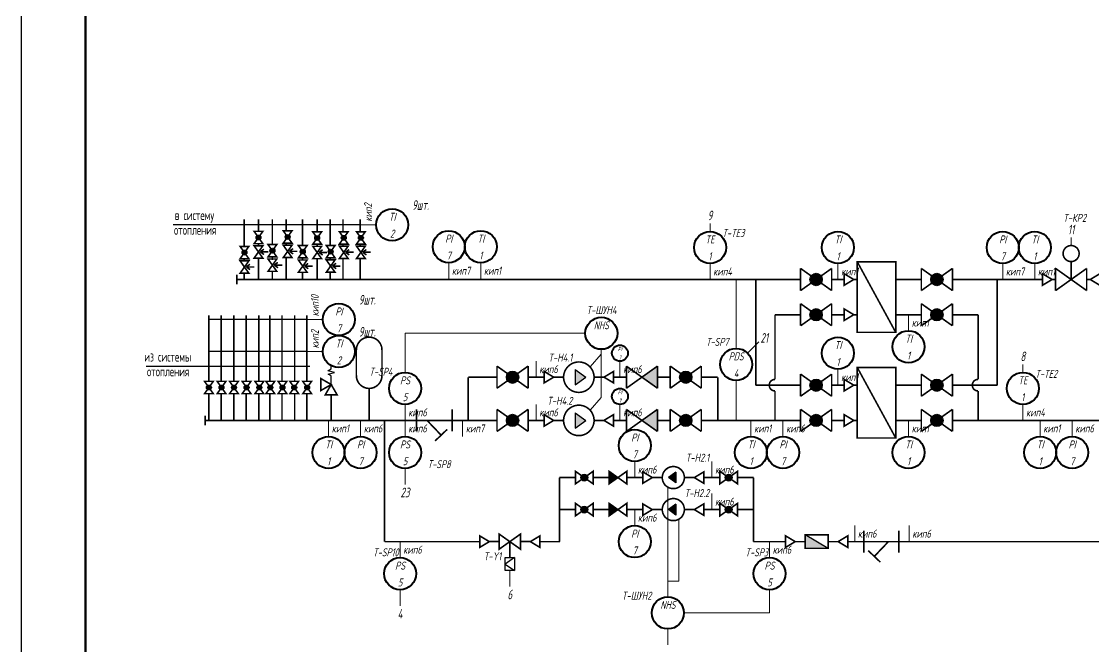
# Model space of a CAD drawing. Extents: x 37 to 1092, y -2983 to -601.
# Drawn here: x 37.2 to 372, y -1289.2 to -1094 of the extents above; entities that cross this region are included whole.
import ezdxf
from ezdxf.enums import TextEntityAlignment as Align

# ---------------------------------------------------------------- set-up
doc = ezdxf.new("R2010")
doc.units = 0
doc.layers.add('AV_K_DEVICE', color=1, linetype='Continuous', lineweight=40)
doc.layers.add('AV_K_WIRES', color=2, linetype='Continuous', lineweight=20)
for name, color, linetype in [('FORMAT', 134, 'Continuous'), ('TEXT', 4, 'Continuous'), ('ОВ_Отопление', 6, 'Continuous')]:
    doc.layers.add(name, color=color, linetype=linetype)
doc.styles.add('R2_5', font='romant.shx', dxfattribs={"width": 0.65, "oblique": 12, "height": 2.5})
doc.styles.get("Standard").update_dxf_attribs({"font": 'romant.shx', "width": 0.65, "oblique": 12})

# ---------------------------------------------------------------- blocks, each defined once
blk = doc.blocks.new('ТС035-50М.В3.60')
blk.add_circle((0, 5), 5)
at = {"style": 'R2_5', "oblique": 12, "width": 0.65}
for s, p in [('TE', (0, 7.5)), ('1', (-0.0060025175, 2.2550731853))]:
    blk.add_text(s, height=2.5, dxfattribs=at).set_placement(p, align=Align.MIDDLE_CENTER)
blk = doc.blocks.new('кип4 ЗК4-1-7-95 установка 02-20-20-10-1')
blk.add_line((0, 5), (0, 0))
at = {"insert": (1, 2.5), "char_height": 2.5, "attachment_point": 4, "line_spacing_factor": 0.8, "style": 'R2_5'}
blk.add_mtext('кип4', dxfattribs=at)
blk = doc.blocks.new('Дифманометр перепадометр ДСП-4сг-М1')
blk.add_circle((0, 5), 5)
at = {"style": 'R2_5', "oblique": 15, "width": 0.65}
for s, p in [('PDS', (0, 7.5)), ('4', (-0.0060025175, 2.2550731853))]:
    blk.add_text(s, height=2.5, dxfattribs=at).set_placement(p, align=Align.MIDDLE_CENTER)
blk = doc.blocks.new('кип1 ЗК4-1-1-95 установка 01-10-20-10')
blk.add_line((0, 5), (0, 0))
at = {"insert": (1, 2.5), "char_height": 2.5, "attachment_point": 4, "line_spacing_factor": 0.8, "style": 'R2_5'}
blk.add_mtext('кип1', dxfattribs=at)
blk = doc.blocks.new('TERMOMETR_R5503_0-120_80mm')
blk.add_circle((0, 5), 5)
at = {"style": 'R2_5', "oblique": 15, "width": 0.75}
for s, p in [('TI', (0, 7.5)), ('1', (-0.0060025175, 2.2550731853))]:
    blk.add_text(s, height=2.5, dxfattribs=at).set_placement(p, align=Align.MIDDLE_CENTER)
blk = doc.blocks.new('кип6 ЗК14-2-1-98 установка 1а')
blk.add_line((0, 5), (0, 0))
at = {"insert": (1, 2.5), "char_height": 2.5, "attachment_point": 4, "line_spacing_factor": 0.8, "style": 'R2_5'}
blk.add_mtext('кип6', dxfattribs=at)
blk = doc.blocks.new('MANOMETR_0..6KGSM2')
blk.add_circle((0, 5), 5)
at = {"style": 'R2_5', "oblique": 15, "width": 0.75}
for s, p in [('PI', (0, 7.5)), ('7', (-0.0060025175, 2.2550731853))]:
    blk.add_text(s, height=2.5, dxfattribs=at).set_placement(p, align=Align.MIDDLE_CENTER)
blk = doc.blocks.new('кип7 ЗК14-2-3-98 установка 3в')
blk.add_line((0, 5), (0, 0))
at = {"insert": (1, 2.5), "char_height": 2.5, "attachment_point": 4, "line_spacing_factor": 0.8, "style": 'R2_5'}
blk.add_mtext('кип7', dxfattribs=at)
blk = doc.blocks.new('кип2 ЗК4-1-6-95 установка 01-10-20-10-1')
blk.add_line((0, 5), (0, 0))
at = {"insert": (1, 2.5), "char_height": 2.5, "attachment_point": 4, "line_spacing_factor": 0.8, "style": 'R2_5'}
blk.add_mtext('кип2', dxfattribs=at)
blk = doc.blocks.new('TERMOMETR_A5503_0-120_80mm')
blk.add_circle((0, 5), 5)
at = {"style": 'R2_5', "oblique": 15, "width": 0.75}
for s, p in [('TI', (0, 7.5)), ('2', (-0.0060025175, 2.2550731853))]:
    blk.add_text(s, height=2.5, dxfattribs=at).set_placement(p, align=Align.MIDDLE_CENTER)
blk = doc.blocks.new('кип10 ЗК14-2-2-98 установка 2а')
blk.add_line((0, 5), (0, 0))
at = {"insert": (1, 2.5), "char_height": 2.5, "attachment_point": 4, "line_spacing_factor": 0.8, "style": 'R2_5'}
blk.add_mtext('кип10', dxfattribs=at)
blk = doc.blocks.new('TERMOMETR_R5503_0-150_80mm')
blk.add_circle((0, 5), 5)
at = {"style": 'R2_5', "oblique": 15, "width": 0.75}
for s, p in [('TI', (0, 7.5)), ('1', (-0.0060025175, 2.2550731853))]:
    blk.add_text(s, height=2.5, dxfattribs=at).set_placement(p, align=Align.MIDDLE_CENTER)
blk = doc.blocks.new('PS_(мин давление)_KPI-35(DANFOS)')
blk.add_circle((0, 5), 5)
at = {"style": 'R2_5', "oblique": 15, "width": 0.75}
for s, p in [('PS', (0, 7.5)), ('5', (-0.0060025175, 2.2550731853))]:
    blk.add_text(s, height=2.5, dxfattribs=at).set_placement(p, align=Align.MIDDLE_CENTER)

msp = doc.modelspace()

# ---------------------------------------------------------------- hatches: boundary and pattern name
at = {"layer": 'ОВ_Отопление', "ltscale": 10000}
for points in [[(110.4371953795073, -1161.453535476438, 1), (111.9771953795073, -1161.453535476438, 1)], [(119.5406642214457, -1161.282867282311, 1), (121.0806642214456, -1161.282867282311, 1)], [(128.766615189739, -1161.624248689878, 1), (130.306615189739, -1161.624248689878, 1)], [(137.0618911592257, -1161.577248533013, 1), (138.6018911592257, -1161.577248533013, 1)], [(142.4136101910067, -1161.577248533013, 1), (143.9536101910066, -1161.577248533013, 1)], [(114.7892629916096, -1165.584327040891, 1), (116.3292629916095, -1165.584327040891, 1)], [(106.0670898591229, -1166.164670931835, 1), (107.6070898591229, -1166.164670931835, 1)], [(124.259907981806, -1165.891583813493, 1), (125.799907981806, -1165.891583813493, 1)], [(132.9751902279783, -1165.869119179136, 1), (134.5151902279783, -1165.869119179136, 1)], [(283.4076282814521, -1174.567175878821, -1), (287.2644412342777, -1174.567175878821, -1)], [(324.9644412342777, -1174.567175878821, 1), (321.107628281452, -1174.567175878821, 1)], [(283.4076282814521, -1185.567175878821, -1), (287.2644412342777, -1185.567175878821, -1)], [(324.9644412342777, -1185.567175878821, 1), (321.107628281452, -1185.567175878821, 1)], [(235.7860347578642, -1201.617175878821), (230.9360347578643, -1205.067175878821), (235.7860347578642, -1208.517175878821)], [(192.464441239138, -1205.067175878821, 1), (188.6076282863123, -1205.067175878821, 1)], [(210.041006053372, -1207.482175878332), (213.436006053372, -1205.067175878332), (210.041006053372, -1202.652175878332)], [(246.5644412342765, -1205.067175878821, 1), (242.707628281451, -1205.067175878821, 1)], [(94.9603998306827, -1208.295269398697, 1), (96.50039983068268, -1208.295269398697, 1)], [(98.9040135343248, -1208.295269398697, 1), (100.4440135343247, -1208.295269398697, 1)], [(102.7812855677552, -1208.295269398697, 1), (104.3212855677554, -1208.295269398697, 1)], [(106.7248992713973, -1208.295269398697, 1), (108.2648992713973, -1208.295269398697, 1)], [(110.7074937731181, -1208.295269398697, 1), (112.2474937731181, -1208.295269398697, 1)], [(114.1435464092406, -1208.295269398697, 1), (115.6835464092405, -1208.295269398697, 1)], [(117.9308991320213, -1208.295269398697, 1), (119.4708991320212, -1208.295269398697, 1)], [(121.6011743451529, -1208.295269398697, 1), (123.1411743451529, -1208.295269398697, 1)], [(125.6419360343054, -1208.295269398697, 1), (127.1819360343056, -1208.295269398697, 1)], [(283.4076282814521, -1207.567175878821, -1), (287.2644412342777, -1207.567175878821, -1)], [(324.9644412342777, -1207.567175878821, 1), (321.107628281452, -1207.567175878821, 1)], [(235.7860347578642, -1215.117175878821), (230.9360347578643, -1218.567175878821), (235.7860347578642, -1222.017175878821)], [(192.464441239138, -1218.567175878821, 1), (188.6076282863123, -1218.567175878821, 1)], [(210.041006053372, -1220.982175878332), (213.436006053372, -1218.567175878332), (210.041006053372, -1216.152175878332)], [(246.5644412342765, -1218.567175878821, 1), (242.707628281451, -1218.567175878821, 1)], [(283.4076282814521, -1218.567175878821, -1), (287.2644412342777, -1218.567175878821, -1)], [(324.9644412342777, -1218.567175878821, 1), (321.107628281452, -1218.567175878821, 1)], [(223.4396931190815, -1236.416584242367), (220.6897626919524, -1238.366682354248), (220.6896235497102, -1234.466682356726)], [(241.5764242412665, -1238.10703320092), (239.1998639299688, -1236.416617989572), (241.5763036156461, -1234.72603320307)], [(212.9397323710114, -1237.516958855394, -1), (212.9396538805161, -1235.316958856796, -1)], [(258.0399476621001, -1237.515945822046, -1), (258.0398691716048, -1235.315945823448, -1)], [(223.4400498940599, -1246.416584236007), (220.6901194669308, -1248.366682347883), (220.6899803246897, -1244.466682350365)], [(241.5767810162463, -1248.107033194554), (239.2002207049475, -1246.416617983206), (241.5766603906259, -1244.726033196709)], [(212.9400891459911, -1247.516958849029, -1), (212.9400106554947, -1245.316958850431, -1)], [(258.0403044370787, -1247.515945815685, -1), (258.0402259465834, -1245.315945817083, -1)], [(281.8906219791823, -1254.317235343977), (281.8906219791823, -1258.517235343977), (289.0906219791824, -1258.517235343977)]]:
    msp.add_hatch(color=256, dxfattribs=at).paths.add_polyline_path(points)

# ---------------------------------------------------------------- linework, layer by layer
at = {"ltscale": 100}
for p, q in [((126.3183658450593, -1187.060293564656), (95.72242469912771, -1187.060293564656)), ((126.31836584506, -1197.060293564656), (95.72242469912771, -1197.060293564656))]:
    msp.add_line(p, q, dxfattribs=at)
at = {"ltscale": 1e-10, "const_width": 0.5}
for points in [[(160.5599056120709, -1215.126839424841), (160.5599056120709, -1222.007512332801)], [(171.6860347627246, -1215.126839424841), (171.6860347627246, -1222.007512332801)], [(160.5599056120709, -1218.567175878821), (171.6860347627246, -1218.567175878821)], [(163.8515413691618, -1218.567175878821), (168.2429726546399, -1223.172948244483)], [(166.3635295918795, -1224.964926746636), (170.1224157174003, -1221.380969742326)], [(300.1875253597952, -1259.857571797957), (300.1875253597952, -1252.976898889997)], [(311.1836545104488, -1259.857571797957), (311.1836545104488, -1252.976898889997)], [(307.8920187533581, -1256.417235343977), (303.5005874678798, -1261.023007709639)], [(305.3800305306402, -1262.814986211792), (301.6211444051194, -1259.231029207482)]]:
    msp.add_lwpolyline(points, dxfattribs=at)
at = {"layer": 'AV_K_DEVICE'}
for centre in [(218.2611619563788, -1191.371008290294), (239.0398774738135, -1278.67598012967)]:
    msp.add_circle(centre, 5, dxfattribs=at)
at = {"layer": 'AV_K_WIRES'}
for p, q in [((252.2014757796922, -1157.067175878821), (252.2014757815923, -1159.567175878821)), ((364.9519696413585, -1161.467010793111), (364.9519696432586, -1163.967010793111)), ((260.3442505951971, -1196.066040060632), (260.3442505951971, -1174.567175878821)), ((267.415318409697, -1193.994972251432), (263.879784506497, -1197.530506160132)), ((214.7424704366879, -1201.86501293458), (218.2592573219354, -1197.902288024578)), ((218.2611619563788, -1211.402288131238), (218.2611619563788, -1196.371008290294)), ((349.9013077726039, -1201.067175878821), (349.9013077745039, -1203.567175878821)), ((260.3442505951971, -1206.066040060632), (260.3442505951971, -1218.567175878821)), ((214.74437507113, -1215.365013041239), (218.2611619563788, -1211.402288131238)), ((156.9749895335958, -1233.567175878821), (156.9749895373958, -1238.567175878821)), ((239.0398774738135, -1268.788279876103), (239.0395948116368, -1239.418468039706)), ((242.4395207010211, -1268.789037858815), (242.4392400777074, -1249.419104086969)), ((189.6905494903903, -1265.414256728665), (189.6905494941903, -1270.414256728665)), ((155.418261122948, -1271.417235343977), (155.418261126748, -1276.417235343977)), ((239.0398774738135, -1268.788279876103), (239.0398774738135, -1273.67598012967)), ((242.4395207010211, -1268.789037858815), (239.0398774920641, -1268.78911238538)), ((270.7682200488575, -1278.675980129674), (270.768220048858, -1271.417235343977)), ((239.0398774738135, -1283.67598012967), (239.0398774776135, -1288.67598012967))]:
    msp.add_line(p, q, dxfattribs=at)
at = {"layer": 'AV_K_WIRES', "ltscale": 100}
for p, q in [((213.2611619563788, -1191.371008290294), (156.9749895335958, -1191.371008290293)), ((156.9749895335958, -1191.371008290293), (156.9749895335958, -1203.567175878821)), ((244.0398774738135, -1278.67598012967), (270.7682200488575, -1278.675980129674))]:
    msp.add_line(p, q, dxfattribs=at)
at = {"layer": 'FORMAT'}
msp.add_lwpolyline([(37.1980354403, -898.815178203), (877.1980354403, -898.815178203), (877.1980354403, -1492.815178203), (37.1980354403, -1492.815178203)], close=True, dxfattribs=at)
at = {"layer": 'FORMAT', "lineweight": 50}
msp.add_lwpolyline([(57.1980354403, -1487.815178203), (57.1980354403, -903.815178203), (872.1980354402997, -903.815178203), (872.1980354402997, -1487.815178203)], close=True, dxfattribs=at)
at = {"layer": 'ОВ_Отопление', "ltscale": 100}
for p, q in [((142.6627042408138, -1157.525993349998), (84.57239475355163, -1157.525993349998)), ((127.2507325489227, -1201.717760490146), (76.13281322403486, -1201.717760490146))]:
    msp.add_line(p, q, dxfattribs=at)
at = {"layer": 'ОВ_Отопление', "ltscale": 600}
for p, q in [((242.4398013199846, -1233.414419783171), (242.4398013243349, -1233.414541724914)), ((239.040158092778, -1243.414419165253), (239.0401580971272, -1243.4145410803))]:
    msp.add_line(p, q, dxfattribs=at)
at = {"layer": 'ОВ_Отопление', "ltscale": 10000}
msp.add_line((289.0906219791824, -1258.517235343977), (281.8906219791823, -1254.317235343977), dxfattribs=at)
at = {"layer": 'ОВ_Отопление', "ltscale": 10000, "const_width": 0.5}
for points in [[(106.7553659308646, -1164.239670931836), (106.7553659308646, -1155.744047359502)], [(111.2031327091101, -1159.528535476438), (111.2031327091101, -1155.744047359502)], [(115.544416534271, -1163.659327040891), (115.544416534271, -1155.744047359502)], [(119.8227622330039, -1159.357867282311), (119.8227622330039, -1155.744047359502)], [(124.9952881131173, -1163.966583813493), (124.9952881131173, -1155.744047359502)], [(129.5595799355899, -1159.699248689878), (129.5595799355899, -1155.744047359502)], [(133.6004355168286, -1163.944119179136), (133.6004355168286, -1155.744047359502)], [(137.5942261963469, -1159.652248533013), (137.5942261963469, -1155.744047359502)], [(142.9459452281278, -1159.652248533013), (142.9459452281278, -1155.744047359502)], [(112.5721953795073, -1163.378535476438), (109.8421953795073, -1163.378535476438), (112.5721953795073, -1159.528535476438), (109.8421953795073, -1159.528535476438), (112.5721953795073, -1163.378535476438)], [(111.2031327091101, -1162.223524758642), (111.2031327091101, -1160.683546194237)], [(121.6756642214457, -1163.207867282312), (118.9456642214457, -1163.207867282312), (121.6756642214457, -1159.357867282311), (118.9456642214457, -1159.357867282311), (121.6756642214457, -1163.207867282312)], [(130.901615189739, -1163.549248689878), (128.171615189739, -1163.549248689878), (130.901615189739, -1159.699248689878), (128.171615189739, -1159.699248689878), (130.901615189739, -1163.549248689878)], [(129.5595799355899, -1161.656634869924), (129.5595799355899, -1161.591862509832)], [(139.1968911592257, -1163.502248533013), (136.4668911592257, -1163.502248533013), (139.1968911592257, -1159.652248533013), (136.4668911592257, -1159.652248533013), (139.1968911592257, -1163.502248533013)], [(137.5942261963469, -1161.912417070408), (137.5942261963469, -1161.242079995618)], [(144.5486101910066, -1163.502248533013), (141.8186101910066, -1163.502248533013), (144.5486101910066, -1159.652248533013), (141.8186101910066, -1159.652248533013), (144.5486101910066, -1163.502248533013)], [(142.9459452281278, -1161.912417070408), (142.9459452281278, -1161.242079995618)], [(108.2020898591229, -1168.089670931836), (105.4720898591229, -1168.089670931836), (108.2020898591229, -1164.239670931836), (105.4720898591229, -1164.239670931836), (108.2020898591229, -1168.089670931836)], [(112.5721953795073, -1167.891806574132), (109.8421953795073, -1167.891806574132), (112.5721953795073, -1164.041806574132), (109.8421953795073, -1164.041806574132), (112.5721953795073, -1167.891806574132)], [(111.2031327091101, -1164.041806574132), (111.2031327091101, -1163.378535476438)], [(111.7555738472208, -1165.928927470202), (112.9049196384512, -1165.102517049191)], [(116.9242629916095, -1167.509327040891), (114.1942629916095, -1167.509327040891), (116.9242629916095, -1163.659327040891), (114.1942629916095, -1163.659327040891), (116.9242629916095, -1167.509327040891)], [(115.544416534271, -1166.35418389947), (115.544416534271, -1164.814470182312)], [(121.6756642214457, -1167.721138380006), (118.9456642214457, -1167.721138380006), (121.6756642214457, -1163.871138380006), (118.9456642214457, -1163.871138380006), (121.6756642214457, -1167.721138380006)], [(119.8227622330039, -1163.871138380006), (119.8227622330039, -1163.207867282312)], [(120.8590426891603, -1165.758259276076), (122.0083884803896, -1164.931848855064)], [(126.394907981806, -1167.816583813493), (123.664907981806, -1167.816583813493), (126.394907981806, -1163.966583813493), (123.664907981806, -1163.966583813493), (126.394907981806, -1167.816583813493)], [(130.901615189739, -1168.062519787572), (128.171615189739, -1168.062519787572), (130.901615189739, -1164.212519787573), (128.171615189739, -1164.212519787573), (130.901615189739, -1168.062519787572)], [(129.5595799355899, -1164.212519787573), (129.5595799355899, -1163.549248689878)], [(135.1101902279783, -1167.794119179136), (132.3801902279783, -1167.794119179136), (135.1101902279783, -1163.944119179136), (132.3801902279783, -1163.944119179136), (135.1101902279783, -1167.794119179136)], [(139.1968911592257, -1168.015519630708), (136.4668911592257, -1168.015519630708), (139.1968911592257, -1164.165519630708), (136.4668911592257, -1164.165519630708), (139.1968911592257, -1168.015519630708)], [(137.5942261963469, -1164.165519630708), (137.5942261963469, -1163.502248533013)], [(144.5486101910066, -1168.015519630708), (141.8186101910066, -1168.015519630708), (144.5486101910066, -1164.165519630708), (141.8186101910066, -1164.165519630708), (144.5486101910066, -1168.015519630708)], [(142.9459452281278, -1164.165519630708), (142.9459452281278, -1163.502248533013)], [(106.7553659308646, -1166.930321765802), (106.7553659308646, -1165.399020097869)], [(106.7553659308646, -1168.865711638447), (106.7553659308646, -1168.089670931836)], [(111.2031327091101, -1165.972535981107), (111.2031327091101, -1165.961077167163)], [(111.2031327091101, -1174.331977898678), (111.2031327091101, -1167.891806574132)], [(111.7958652648565, -1165.949064606371), (114.2559589698262, -1165.949064606371)], [(112.9452110560858, -1166.775475027383), (111.7958652648565, -1165.949064606371)], [(116.9242629916095, -1172.022598138586), (114.1942629916095, -1172.022598138586), (116.9242629916095, -1168.172598138585), (114.1942629916095, -1168.172598138585), (116.9242629916095, -1172.022598138586)], [(115.544416534271, -1168.457086346344), (115.544416534271, -1167.509327040891)], [(119.8227622330039, -1174.331977898678), (119.8227622330039, -1167.721138380006)], [(120.8993341067948, -1165.778396412245), (123.3594278117643, -1165.778396412245)], [(122.0486798980253, -1166.604806833257), (120.8993341067948, -1165.778396412245)], [(126.394907981806, -1172.329854911188), (123.664907981806, -1172.329854911188), (126.394907981806, -1168.479854911188), (123.664907981806, -1168.479854911188), (126.394907981806, -1172.329854911188)], [(124.9952881131173, -1165.940406705233), (124.9952881131173, -1165.842760921753)], [(124.9952881131173, -1168.479854911188), (124.9952881131173, -1167.816583813493)], [(129.5595799355899, -1166.169905967618), (129.5595799355899, -1166.105133607526)], [(129.5595799355899, -1174.331977898678), (129.5595799355899, -1168.062519787572)], [(130.0849936574536, -1166.099640683643), (131.2343394486829, -1165.273230262631)], [(130.1252850750884, -1166.119777819811), (132.5853787800579, -1166.119777819811)], [(131.2746308663188, -1166.946188240824), (130.1252850750884, -1166.119777819811)], [(135.1101902279783, -1172.307390276831), (132.3801902279783, -1172.307390276831), (135.1101902279783, -1168.45739027683), (132.3801902279783, -1168.45739027683), (135.1101902279783, -1172.307390276831)], [(133.6004355168286, -1166.07326043845), (133.6004355168286, -1165.664977919822)], [(133.6004355168286, -1168.45739027683), (133.6004355168286, -1167.794119179136)], [(137.5942261963469, -1174.331977898678), (137.5942261963469, -1168.015519630708)], [(138.3802696269404, -1166.052640526778), (139.5296154181696, -1165.226230105766)], [(138.4205610445749, -1166.072777662947), (140.8806547495446, -1166.072777662947)], [(139.5699068358053, -1166.899188083959), (138.4205610445749, -1166.072777662947)], [(142.9459452281278, -1174.331977898678), (142.9459452281278, -1168.015519630708)], [(143.7319886587213, -1166.052640526778), (144.8813344499506, -1165.226230105766)], [(143.7722800763558, -1166.072777662947), (146.2323737813256, -1166.072777662947)], [(144.9216258675865, -1166.899188083959), (143.7722800763558, -1166.072777662947)], [(108.2020898591229, -1172.60294202953), (105.4720898591229, -1172.60294202953), (108.2020898591229, -1168.75294202953), (105.4720898591229, -1168.75294202953), (108.2020898591229, -1172.60294202953)], [(107.3854683268364, -1170.6400629256), (108.5348141180668, -1169.813652504589)], [(107.4257597444721, -1170.660200061769), (109.8858534494418, -1170.660200061769)], [(108.5751055357014, -1171.486610482781), (107.4257597444721, -1170.660200061769)], [(115.544416534271, -1170.118535450221), (115.544416534271, -1170.076660826955)], [(116.1076414593231, -1170.059719034656), (117.2569872505535, -1169.233308613644)], [(116.1479328769587, -1170.079856170825), (118.6080265819285, -1170.079856170825)], [(117.2972786681891, -1170.906266591837), (116.1479328769587, -1170.079856170825)], [(124.9952881131173, -1170.453677802933), (124.9952881131173, -1170.356032019448)], [(125.5782864495206, -1170.366975807258), (126.7276322407499, -1169.540565386246)], [(125.6185778671552, -1170.387112943427), (128.0786715721249, -1170.387112943427)], [(126.7679236583856, -1171.213523364439), (125.6185778671552, -1170.387112943427)], [(133.6004355168286, -1170.586531536145), (133.6004355168286, -1170.178249017521)], [(134.2935686956929, -1170.344511172901), (135.4429144869223, -1169.518100751889)], [(134.3338601133277, -1170.364648309069), (136.7939538182971, -1170.364648309069)], [(135.4832059045582, -1171.191058730082), (134.3338601133277, -1170.364648309069)], [(290.1860347578643, -1171.117175878821), (280.4860347578641, -1178.017175878821)], [(290.1860347578643, -1178.017175878821), (280.4860347578641, -1171.117175878821)], [(280.4860347578641, -1171.117175878821), (280.4860347578641, -1178.017175878821)], [(290.1860347578643, -1171.117175878821), (290.1860347578643, -1178.017175878821)], [(318.1860347578643, -1171.117175878821), (318.1860347578643, -1178.017175878821)], [(318.1860347578643, -1171.117175878821), (327.8860347578643, -1178.017175878821)], [(318.1860347578643, -1178.017175878821), (327.8860347578643, -1171.117175878821)], [(327.8860347578643, -1171.117175878821), (327.8860347578643, -1178.017175878821)], [(360.1019696412182, -1171.117175878821), (360.1019696412182, -1178.017175878821)], [(360.1019696412182, -1171.117175878821), (369.801969641218, -1178.017175878821)], [(360.1019696412182, -1178.017175878821), (369.801969641218, -1171.117175878821)], [(364.9519696412192, -1174.567175878821), (364.9519696412192, -1168.967175878821)], [(369.801969641218, -1171.117175878821), (369.801969641218, -1178.017175878821)], [(104.4171436680426, -1176.067175878821), (104.4171436680426, -1173.067175878821)], [(106.7553659308646, -1174.331977898678), (106.7553659308646, -1172.60294202953)], [(115.544416534271, -1174.331977898678), (115.544416534271, -1172.022598138586)], [(124.9952881131173, -1174.331977898678), (124.9952881131173, -1172.329854911188)], [(133.6004355168286, -1174.331977898678), (133.6004355168286, -1172.307390276831)], [(297.0860347578641, -1174.567175878821), (294.0860347578641, -1176.367175878821), (294.0860347578641, -1172.767175878821), (297.0860347578641, -1174.567175878821)], [(356.0019696412191, -1174.567175878821), (327.8860347578643, -1174.567175878821)], [(359.0019696412192, -1174.567175878821), (356.0019696412191, -1176.367175878821), (356.0019696412191, -1172.767175878821), (359.0019696412192, -1174.567175878821)], [(360.1019696412182, -1174.567175878821), (359.001969641218, -1174.567175878821)], [(370.9019696371656, -1174.567175878821), (369.801969641218, -1174.567175878821)], [(370.9019696371645, -1174.567175878821), (373.9019696371645, -1176.367175878821), (373.9019696371645, -1172.767175878821), (370.9019696371645, -1174.567175878821)], [(290.1860347578643, -1182.117175878821), (280.4860347578641, -1189.017175878821)], [(290.1860347578643, -1189.017175878821), (280.4860347578641, -1182.117175878821)], [(280.4860347578641, -1182.117175878821), (280.4860347578641, -1189.017175878821)], [(290.1860347578643, -1182.117175878821), (290.1860347578643, -1189.017175878821)], [(297.0860347578641, -1185.567175878821), (294.0860347578641, -1187.367175878821), (294.0860347578641, -1183.767175878821), (297.0860347578641, -1185.567175878821)], [(318.1860347578643, -1182.117175878821), (318.1860347578643, -1189.017175878821)], [(318.1860347578643, -1182.117175878821), (327.8860347578643, -1189.017175878821)], [(318.1860347578643, -1189.017175878821), (327.8860347578643, -1182.117175878821)], [(327.8860347578643, -1182.117175878821), (327.8860347578643, -1189.017175878821)], [(95.72242469912771, -1206.116073928312), (95.72242469912771, -1185.712265460849)], [(99.55690259531522, -1206.116073928312), (99.55690259531522, -1185.712265460849)], [(103.5433104362005, -1206.116073928312), (103.5433104362005, -1185.712265460849)], [(107.3777883323878, -1206.116073928312), (107.3777883323878, -1185.712265460849)], [(111.3287912728024, -1206.116073928312), (111.3287912728024, -1185.712265460849)], [(114.7150374245402, -1206.116073928312), (114.7150374245402, -1185.712265460849)], [(118.5495153207275, -1206.116073928312), (118.5495153207275, -1185.712265460849)], [(122.5005182611421, -1206.116073928312), (122.5005182611421, -1185.712265460849)], [(126.31836584506, -1206.116073928312), (126.31836584506, -1185.712265460849)], [(141.7720448879408, -1196.567175878821), (141.7720448879408, -1204.567175878821)], [(149.7720448879408, -1196.567175878821), (149.7720448879408, -1204.567175878821)], [(185.6860347627246, -1201.617175878821), (185.6860347627246, -1208.517175878821)], [(185.6860347627246, -1201.617175878821), (195.3860347627246, -1208.517175878821)], [(185.6860347627246, -1208.517175878821), (195.3860347627246, -1201.617175878821)], [(195.3860347627246, -1201.617175878821), (195.3860347627246, -1208.517175878821)], [(226.0860347578641, -1201.617175878821), (226.0860347578641, -1208.517175878821)], [(226.0860347578641, -1201.617175878821), (235.7860347578642, -1208.517175878821)], [(226.0860347578641, -1208.517175878821), (235.7860347578642, -1201.617175878821)], [(235.7860347578642, -1201.617175878821), (235.7860347578642, -1208.517175878821)], [(239.7860347578642, -1201.617175878821), (239.7860347578642, -1208.517175878821)], [(239.7860347578642, -1201.617175878821), (249.4860347578642, -1208.517175878821)], [(239.7860347578642, -1208.517175878821), (249.4860347578642, -1201.617175878821)], [(249.4860347578642, -1201.617175878821), (249.4860347578642, -1208.517175878821)], [(133.9150120144281, -1207.367175878821), (130.7150120144281, -1205.517175878821), (130.7150120144281, -1209.217175878821), (133.9150120144281, -1207.367175878821)], [(185.6860347627246, -1205.067175878821), (176.6860347627246, -1205.067175878821)], [(176.6860347627246, -1205.067175878821), (176.6860347627246, -1218.567175878821)], [(200.3860347627246, -1205.067175878821), (195.3860347627246, -1205.067175878821)], [(203.3860347627246, -1205.067175878821), (200.3860347627246, -1206.867175878821), (200.3860347627246, -1203.267175878821), (203.3860347627246, -1205.067175878821)], [(206.4860060533722, -1205.067175878821), (203.3860347627246, -1205.067175878821)], [(219.0860347578641, -1205.067175878821), (215.986034761919, -1205.067175878821)], [(219.0860347578641, -1205.067175878821), (222.0860347578641, -1206.867175878821), (222.0860347578641, -1203.267175878821), (219.0860347578641, -1205.067175878821)], [(226.0860347578641, -1205.067175878821), (222.0860347578641, -1205.067175878821)], [(239.7860347578642, -1205.067175878821), (235.7860347578642, -1205.067175878821)], [(254.6246056778182, -1205.067175878821), (249.4860347578642, -1205.067175878821)], [(254.6246056778182, -1205.067175878821), (254.6246056778182, -1218.567175878821)], [(290.1860347578643, -1204.117175878821), (280.4860347578641, -1211.017175878821)], [(290.1860347578643, -1211.017175878821), (280.4860347578641, -1204.117175878821)], [(280.4860347578641, -1204.117175878821), (280.4860347578641, -1211.017175878821)], [(290.1860347578643, -1204.117175878821), (290.1860347578643, -1211.017175878821)], [(318.1860347578643, -1204.117175878821), (318.1860347578643, -1211.017175878821)], [(318.1860347578643, -1204.117175878821), (327.8860347578643, -1211.017175878821)], [(318.1860347578643, -1211.017175878821), (327.8860347578643, -1204.117175878821)], [(327.8860347578643, -1204.117175878821), (327.8860347578643, -1211.017175878821)], [(97.09539983068272, -1210.220269398698), (94.3653998306827, -1210.220269398698), (97.09539983068272, -1206.370269398698), (94.3653998306827, -1206.370269398698), (97.09539983068272, -1210.220269398698)], [(101.0390135343248, -1210.220269398698), (98.30901353432478, -1210.220269398698), (101.0390135343248, -1206.370269398698), (98.30901353432478, -1206.370269398698), (101.0390135343248, -1210.220269398698)], [(104.9162855677555, -1210.220269398698), (102.1862855677555, -1210.220269398698), (104.9162855677555, -1206.370269398698), (102.1862855677555, -1206.370269398698), (104.9162855677555, -1210.220269398698)], [(108.8598992713973, -1210.220269398698), (106.1298992713973, -1210.220269398698), (108.8598992713973, -1206.370269398698), (106.1298992713973, -1206.370269398698), (108.8598992713973, -1210.220269398698)], [(112.8424937731181, -1210.220269398698), (110.1124937731181, -1210.220269398698), (112.8424937731181, -1206.370269398698), (110.1124937731181, -1206.370269398698), (112.8424937731181, -1210.220269398698)], [(116.2785464092405, -1210.220269398698), (113.5485464092405, -1210.220269398698), (116.2785464092405, -1206.370269398698), (113.5485464092405, -1206.370269398698), (116.2785464092405, -1210.220269398698)], [(120.0658991320213, -1210.220269398698), (117.3358991320212, -1210.220269398698), (120.0658991320213, -1206.370269398698), (117.3358991320212, -1206.370269398698), (120.0658991320213, -1210.220269398698)], [(123.7361743451529, -1210.220269398698), (121.0061743451529, -1210.220269398698), (123.7361743451529, -1206.370269398698), (121.0061743451529, -1206.370269398698), (123.7361743451529, -1210.220269398698)], [(127.7769360343054, -1210.220269398698), (125.0469360343054, -1210.220269398698), (127.7769360343054, -1206.370269398698), (125.0469360343054, -1206.370269398698), (127.7769360343054, -1210.220269398698)], [(133.9150120144281, -1207.367175878821), (132.0650120144282, -1210.567175878821), (135.7650120144283, -1210.567175878821), (133.9150120144281, -1207.367175878821)], [(145.7720448879408, -1218.567175878821), (145.7720448879408, -1208.567175878821)], [(297.0860347578641, -1207.567175878821), (294.0860347578641, -1209.367175878821), (294.0860347578641, -1205.767175878821), (297.0860347578641, -1207.567175878821)], [(95.72242469912771, -1218.309328225287), (95.72242469912771, -1210.309328225287)], [(99.55690259531522, -1218.309328225287), (99.55690259531522, -1210.309328225287)], [(103.5433104362005, -1218.309328225287), (103.5433104362005, -1210.309328225287)], [(107.3777883323878, -1218.309328225287), (107.3777883323878, -1210.309328225287)], [(111.3287912728024, -1218.309328225287), (111.3287912728024, -1210.309328225287)], [(114.7150374245402, -1218.309328225287), (114.7150374245402, -1210.309328225287)], [(118.5495153207275, -1218.309328225287), (118.5495153207275, -1210.309328225287)], [(122.5005182611421, -1218.309328225287), (122.5005182611421, -1210.309328225287)], [(126.31836584506, -1218.309328225287), (126.31836584506, -1210.309328225287)], [(133.9150120144281, -1218.567175878821), (133.9150120144281, -1210.567175878821)], [(185.6860347627246, -1215.117175878821), (185.6860347627246, -1222.017175878821)], [(185.6860347627246, -1215.117175878821), (195.3860347627246, -1222.017175878821)], [(185.6860347627246, -1222.017175878821), (195.3860347627246, -1215.117175878821)], [(195.3860347627246, -1215.117175878821), (195.3860347627246, -1222.017175878821)], [(226.0860347578641, -1215.117175878821), (226.0860347578641, -1222.017175878821)], [(226.0860347578641, -1215.117175878821), (235.7860347578642, -1222.017175878821)], [(226.0860347578641, -1222.017175878821), (235.7860347578642, -1215.117175878821)], [(235.7860347578642, -1215.117175878821), (235.7860347578642, -1222.017175878821)], [(239.7860347578642, -1215.117175878821), (239.7860347578642, -1222.017175878821)], [(239.7860347578642, -1215.117175878821), (249.4860347578642, -1222.017175878821)], [(239.7860347578642, -1222.017175878821), (249.4860347578642, -1215.117175878821)], [(249.4860347578642, -1215.117175878821), (249.4860347578642, -1222.017175878821)], [(290.1860347578643, -1215.117175878821), (280.4860347578641, -1222.017175878821)], [(290.1860347578643, -1222.017175878821), (280.4860347578641, -1215.117175878821)], [(280.4860347578641, -1215.117175878821), (280.4860347578641, -1222.017175878821)], [(290.1860347578643, -1215.117175878821), (290.1860347578643, -1222.017175878821)], [(318.1860347578643, -1215.117175878821), (318.1860347578643, -1222.017175878821)], [(318.1860347578643, -1215.117175878821), (327.8860347578643, -1222.017175878821)], [(318.1860347578643, -1222.017175878821), (327.8860347578643, -1215.117175878821)], [(327.8860347578643, -1215.117175878821), (327.8860347578643, -1222.017175878821)], [(94.54921542699819, -1220.067175878821), (94.54921542699819, -1217.067175878821)], [(160.5599056120709, -1218.567175878821), (94.6653165346795, -1218.567175878821)], [(150.5599056120709, -1218.567175878821), (150.5599056120709, -1256.417235343977)], [(185.6860347627246, -1218.567175878821), (171.6860347627246, -1218.567175878821)], [(200.3860347627246, -1218.567175878821), (195.3860347627246, -1218.567175878821)], [(203.3860347627246, -1218.567175878821), (200.3860347627246, -1220.367175878821), (200.3860347627246, -1216.767175878821), (203.3860347627246, -1218.567175878821)], [(206.4860060533722, -1218.567175878821), (203.3860347627246, -1218.567175878821)], [(219.0860347578641, -1218.567175878821), (215.986034761919, -1218.567175878821)], [(219.0860347578641, -1218.567175878821), (222.0860347578641, -1220.367175878821), (222.0860347578641, -1216.767175878821), (219.0860347578641, -1218.567175878821)], [(226.0860347578641, -1218.567175878821), (222.0860347578641, -1218.567175878821)], [(239.7860347578642, -1218.567175878821), (235.7860347578642, -1218.567175878821)], [(280.4860347578641, -1218.567175878821), (249.4860347578642, -1218.567175878821)], [(297.0860347578641, -1218.567175878821), (294.0860347578641, -1220.367175878821), (294.0860347578641, -1216.767175878821), (297.0860347578641, -1218.567175878821)], [(388.7409355161599, -1218.567175878812), (327.8860347578643, -1218.567175878821)], [(210.1897626986347, -1238.367056967974), (210.1896235563936, -1234.467056970456), (215.6897626951352, -1238.366860741735), (215.6896235528929, -1234.466860744217), (210.1897626986347, -1238.367056967974)], [(220.6897626919524, -1238.366682354248), (220.6896235497102, -1234.466682356726), (226.1897626884518, -1238.366486128009), (226.1896235462107, -1234.466486130491), (220.6897626919524, -1238.366682354248)], [(234.1896931130768, -1236.416387941548), (231.1896449942751, -1238.216307741114), (231.1897412340229, -1234.616307742404), (234.1896931130768, -1236.416387941548)], [(247.2899084236942, -1236.416329355849), (250.2899726412809, -1238.21622232221), (250.2898442022879, -1234.616222324501), (247.2899084236942, -1236.416329355849)], [(255.2899779897232, -1238.366043934626), (255.2898388474809, -1234.466043937108), (260.7899779862228, -1238.365847708386), (260.7898388439803, -1234.465847710868), (255.2899779897232, -1238.366043934626)], [(210.1896931275146, -1236.417056969217), (205.1896931306962, -1236.417235356704)], [(205.1904066806546, -1256.417235343977), (205.1896931306962, -1236.417235356704)], [(220.6896931208312, -1236.416682355487), (215.689693124014, -1236.416860742978)], [(231.1896931141489, -1236.416307741756), (226.1896931173305, -1236.416486129248)], [(237.2896931119685, -1236.416470814663), (234.1896931130768, -1236.416387941548)], [(244.1899084256675, -1236.41643995609), (247.2899084236942, -1236.416329355849)], [(255.2899084186022, -1236.416043935864), (250.289908421785, -1236.416222323355)], [(265.7899084119199, -1236.415669322139), (260.7899084151015, -1236.41584770963)], [(265.7906219618784, -1256.415669309412), (265.7899084119199, -1236.415669322139)], [(210.1901194736143, -1248.367056961608), (210.189980331372, -1244.46705696409), (215.6901194701136, -1248.366860735369), (215.6899803278713, -1244.466860737856), (210.1901194736143, -1248.367056961608)], [(220.6901194669308, -1248.366682347883), (220.6899803246897, -1244.466682350365), (226.1901194634315, -1248.366486121643), (226.1899803211893, -1244.466486124125), (220.6901194669308, -1248.366682347883)], [(234.1900498880554, -1246.416387935187), (231.1900017692535, -1248.216307734753), (231.1900980090015, -1244.616307736038), (234.1900498880554, -1246.416387935187)], [(247.2902651986726, -1246.416329349483), (250.2903294162595, -1248.216222315849), (250.2902009772674, -1244.61622231814), (247.2902651986726, -1246.416329349483)], [(255.2903347647018, -1248.36604392826), (255.2901956224606, -1244.466043930742), (260.7903347612012, -1248.365847702026), (260.7901956189601, -1244.465847704503), (255.2903347647018, -1248.36604392826)], [(210.1900499024932, -1246.417056962852), (205.1900499056749, -1246.417235350338)], [(220.690049895811, -1246.416682349121), (215.6900498989926, -1246.416860736612)], [(231.1900498891275, -1246.416307735396), (226.1900498923103, -1246.416486122887)], [(237.2900498869483, -1246.416470808302), (234.1900498880554, -1246.416387935187)], [(244.1902652006458, -1246.416439949729), (247.2902651986726, -1246.416329349483)], [(255.2902651935819, -1246.416043929503), (250.2902651967636, -1246.416222316995)], [(265.7902651868985, -1246.415669315773), (260.7902651900813, -1246.415847703264)], [(183.2904066748117, -1256.414189674825), (180.2902943412846, -1258.214002439034), (180.2905190200256, -1254.614002446047), (183.2904066748117, -1256.414189674825)], [(192.9904066687743, -1254.074383148187), (192.9904066687743, -1258.754383148187), (186.3904066687744, -1254.074383148187), (186.3904066687744, -1258.754383148187), (192.9904066687743, -1254.074383148187)], [(196.090406662737, -1256.414576621543), (199.0905189962652, -1254.614763857335), (199.0902943175242, -1258.214763850322), (196.090406662737, -1256.414576621543)], [(278.7904066748117, -1256.41764414118), (275.7902943412846, -1254.617831376967), (275.7905190200245, -1258.217831369959), (278.7904066748117, -1256.41764414118)], [(281.8906219791823, -1254.317235343977), (281.8906219791823, -1258.517235343977), (289.0906219791824, -1258.517235343977), (289.0906219791824, -1254.317235343977), (281.8906219791823, -1254.317235343977)], [(292.1906219791822, -1256.417235343977), (295.1906219791822, -1254.617235343977), (295.1906219791822, -1258.217235343977), (292.1906219791822, -1256.417235343977)], [(150.5599056120709, -1256.417235343977), (180.290406478887, -1256.417235343977)], [(186.3904066687744, -1256.414383148187), (183.2904066748117, -1256.414189674825)], [(189.6904067803991, -1261.41425673121), (189.6902283929094, -1256.414256734391)], [(192.9904066687743, -1256.414383148187), (196.090406662737, -1256.414576621543)], [(199.0904065026473, -1256.417235343977), (205.3352819953593, -1256.417235343977)], [(265.7460334542595, -1256.417235343977), (275.7904066434564, -1256.417235343977)], [(281.8904066687744, -1256.417450667824), (278.7904066748117, -1256.41764414118)], [(289.0906219791824, -1256.417235343977), (292.1906219791822, -1256.417235343977)], [(295.1906219791822, -1256.417235343977), (417.6360347578643, -1256.417235343977)]]:
    msp.add_lwpolyline(points, dxfattribs=at)
for points in [[(362.4519696412192, -1166.467175878821, 9543.099350923732), (362.451969791636, -1166.466128001245, -1)], [(141.7720448879408, -1196.567175878821, -0.9999999999999998), (149.7720448879408, -1196.567175878821, -0.9999999999999998)], [(211.2361926610956, -1200.317175881848, 18131.88886963301), (211.2372405386718, -1200.317176032266, -1)], [(141.7720448879408, -1204.567175878821, 0.9999999999999998), (149.7720448879408, -1204.567175878821, 0.9999999999999998)], [(272.4860347578641, -1205.767175878821, 1), (272.4860347578641, -1209.367175878821, -2.19838199884284)], [(335.8860347578643, -1205.767175878821, 1), (335.8860347578643, -1209.367175878821, -2.19838199884284)], [(211.2361926610956, -1213.817175881848, 18131.88886963301), (211.2372405386718, -1213.817176032266, -1)], [(240.7395987327713, -1232.966563055831, -13169.47715057791), (240.7385508552022, -1232.966563243632, 1)], [(240.73995550775, -1242.96656304947, -13169.47715057791), (240.7389076301809, -1242.966563237272, 1)]]:
    msp.add_lwpolyline(points, format="xyb", dxfattribs=at)
at = {"layer": 'ОВ_Отопление', "ltscale": 100, "const_width": 0.5}
for points in [[(298.1860347578642, -1169.067175878821), (310.1860347578643, -1169.067175878821), (310.1860347578643, -1191.067175878821), (298.1860347578642, -1191.067175878821), (298.1860347578642, -1169.067175878821)], [(298.1860347578642, -1169.067175878821), (310.1860347578643, -1191.067175878821)], [(280.4860347578641, -1174.567175878821), (104.4171436680426, -1174.567175878821)], [(266.4860347578642, -1207.567175878821), (266.4860347578642, -1174.567175878821)], [(290.1860347578643, -1174.567175878821), (294.0860347578641, -1174.567175878821)], [(297.0860347578641, -1174.567175878821), (298.1860347578642, -1174.567175878821)], [(318.1860347578643, -1174.567175878821), (310.1860347578643, -1174.567175878821)], [(341.8860347578643, -1207.567175878821), (341.8860347578643, -1174.567175878821)], [(272.4860347578641, -1185.567175878821), (280.4860347578641, -1185.567175878821)], [(272.4860347578641, -1205.767175878821), (272.4860347578641, -1185.567175878821)], [(290.1860347578643, -1185.567175878821), (294.0860347578641, -1185.567175878821)], [(297.0860347578641, -1185.567175878821), (298.1860347578642, -1185.567175878821)], [(318.1860347578643, -1185.567175878821), (310.1860347578643, -1185.567175878821)], [(335.8860347578643, -1185.567175878821), (327.8860347578643, -1185.567175878821)], [(335.8860347578643, -1205.767175878821), (335.8860347578643, -1185.567175878821)], [(298.1860347578642, -1202.067175878821), (310.1860347578643, -1202.067175878821), (310.1860347578643, -1224.067175878821), (298.1860347578642, -1224.067175878821), (298.1860347578642, -1202.067175878821)], [(298.1860347578642, -1202.067175878821), (310.1860347578643, -1224.067175878821)], [(280.4860347578641, -1207.567175878821), (266.4860347578642, -1207.567175878821)], [(290.1860347578643, -1207.567175878821), (294.0860347578641, -1207.567175878821)], [(297.0860347578641, -1207.567175878821), (298.1860347578642, -1207.567175878821)], [(318.1860347578643, -1207.567175878821), (310.1860347578643, -1207.567175878821)], [(341.8860347578643, -1207.567175878821), (327.8860347578643, -1207.567175878821)], [(272.4860347578641, -1218.567175878821), (272.4860347578641, -1209.367175878821)], [(335.8860347578643, -1218.567175878821), (335.8860347578643, -1209.367175878821)], [(290.1860347578643, -1218.567175878821), (294.0860347578641, -1218.567175878821)], [(297.0860347578641, -1218.567175878821), (298.1860347578642, -1218.567175878821)], [(318.1860347578643, -1218.567175878821), (310.1860347578643, -1218.567175878821)]]:
    msp.add_lwpolyline(points, dxfattribs=at)
at = {"layer": 'ОВ_Отопление', "ltscale": 10000}
for points in [[(133.9150120144281, -1207.367175878821), (133.9150120144281, -1204.682625124491), (132.9456403946296, -1204.11954224144), (134.9171468545498, -1203.556452344399), (132.8986961951645, -1203.134140182114), (133.9150120144281, -1202.430279564312), (133.9150120144281, -1201.257190224621)], [(210.041006053372, -1202.652175878332), (210.041006053372, -1207.482175878332)], [(210.041006053372, -1202.652175878332), (213.436006053372, -1205.067175878332)], [(210.041006053372, -1207.482175878332), (213.436006053372, -1205.067175878332)], [(210.041006053372, -1216.152175878332), (210.041006053372, -1220.982175878332)], [(210.041006053372, -1216.152175878332), (213.436006053372, -1218.567175878332)], [(210.041006053372, -1220.982175878332), (213.436006053372, -1218.567175878332)], [(241.5763036156461, -1234.72603320307), (239.1998639299688, -1236.416617989572)], [(241.5763036156461, -1234.72603320307), (241.5764242412665, -1238.10703320092)], [(241.5764242412665, -1238.10703320092), (239.1998639299688, -1236.416617989572)], [(241.5766603906259, -1244.726033196709), (239.2002207049475, -1246.416617983206)], [(241.5766603906259, -1244.726033196709), (241.5767810162463, -1248.107033194554)], [(241.5767810162463, -1248.107033194554), (239.2002207049475, -1246.416617983206)], [(191.1905494894358, -1265.414203212418), (188.1905494913448, -1265.414310244912), (188.1904067813539, -1261.414310247459), (191.1904067794445, -1261.414203214961), (191.1905494894358, -1265.414203212418)], [(191.1904067794445, -1261.414203214961), (188.1904781363487, -1263.414310246184), (191.1905494894358, -1265.414203212418)]]:
    msp.add_lwpolyline(points, dxfattribs=at)
for centre, radius in [((111.2071953795073, -1161.453535476438), 0.7700000000000001), ((120.3106642214456, -1161.282867282311), 0.7700000000000001), ((129.536615189739, -1161.624248689878), 0.7700000000000001), ((137.8318911592257, -1161.577248533013), 0.7700000000000001), ((143.1836101910066, -1161.577248533013), 0.7700000000000001), ((115.5592629916095, -1165.584327040891), 0.7700000000000001), ((364.9519696412192, -1166.467175878821), 2.5), ((106.8370898591229, -1166.164670931835), 0.7700000000000001), ((125.029907981806, -1165.891583813493), 0.7700000000000001), ((133.7451902279783, -1165.869119179136), 0.7700000000000001), ((285.3360347578641, -1174.567175878821), 1.928406476412783), ((323.0360347578642, -1174.567175878821), 1.928406476412783), ((285.3360347578641, -1185.567175878821), 1.928406476412783), ((323.0360347578642, -1185.567175878821), 1.928406476412783), ((211.2360060533722, -1205.067175878332), 4.75), ((190.5360347627245, -1205.067175878821), 1.928406476412783), ((244.6360347578643, -1205.067175878821), 1.928406476412783), ((95.73039983068269, -1208.295269398697), 0.7700000000000001), ((99.67401353432479, -1208.295269398697), 0.7700000000000001), ((103.5512855677555, -1208.295269398697), 0.7700000000000001), ((107.4948992713973, -1208.295269398697), 0.7700000000000001), ((111.4774937731181, -1208.295269398697), 0.7700000000000001), ((114.9135464092405, -1208.295269398697), 0.7700000000000001), ((118.7008991320213, -1208.295269398697), 0.7700000000000001), ((122.3711743451529, -1208.295269398697), 0.7700000000000001), ((126.4119360343054, -1208.295269398697), 0.7700000000000001), ((285.3360347578641, -1207.567175878821), 1.928406476412783), ((323.0360347578642, -1207.567175878821), 1.928406476412783), ((211.2360060533722, -1218.567175878332), 4.75), ((190.5360347627245, -1218.567175878821), 1.928406476412783), ((244.6360347578643, -1218.567175878821), 1.928406476412783), ((285.3360347578641, -1218.567175878821), 1.928406476412783), ((323.0360347578642, -1218.567175878821), 1.928406476412783), ((240.7399084278629, -1236.416563043463), 3.45), ((212.9396931257638, -1236.416958856098), 1.1), ((258.0399084168523, -1236.415945822745), 1.1), ((240.7402652028415, -1246.416563037098), 3.45), ((212.9400499007434, -1246.416958849732), 1.1), ((258.0402651918309, -1246.415945816384), 1.1)]:
    msp.add_circle(centre, radius, dxfattribs=at)
for centre, start, end in [((145.7720448879408, -1196.567175878821), 0, 180), ((145.7720448879408, -1204.567175878821), 180, 0)]:
    msp.add_arc(centre, 4, start, end, dxfattribs=at)

# ---------------------------------------------------------------- block references
at = {"layer": 'AV_K_DEVICE'}
for name, p in [('TERMOMETR_A5503_0-120_80mm', (152.9459452281278, -1162.494753769202)), ('MANOMETR_0..6KGSM2', (170.6088834053071, -1169.331820398507)), ('TERMOMETR_R5503_0-120_80mm', (180.6088834053071, -1169.331820398507)), ('ТС035-50М.В3.60', (252.2014757815923, -1169.567175878821)), ('TERMOMETR_R5503_0-120_80mm', (292.1360347578643, -1169.567175878821)), ('MANOMETR_0..6KGSM2', (343.5843417074603, -1169.567175878821)), ('TERMOMETR_R5503_0-150_80mm', (353.5843417074604, -1169.567175878821)), ('MANOMETR_0..6KGSM2', (136.3183658450593, -1192.060293564656)), ('TERMOMETR_R5503_0-120_80mm', (314.1860347578643, -1200.567175878821)), ('TERMOMETR_A5503_0-120_80mm', (136.31836584506, -1202.060293564656)), ('TERMOMETR_R5503_0-120_80mm', (292.1360347578643, -1202.567175878821)), ('Дифманометр перепадометр ДСП-4сг-М1', (260.3442505951971, -1206.066040060632)), ('PS_(мин давление)_KPI-35(DANFOS)', (156.9749895335958, -1213.567175878821)), ('ТС035-50М.В3.60', (349.9013077745039, -1213.567175878821)), ('MANOMETR_0..6KGSM2', (228.6900498907189, -1231.416396922776)), ('TERMOMETR_R5503_0-120_80mm', (133.0974538927808, -1233.567175878821)), ('MANOMETR_0..6KGSM2', (143.0974538927808, -1233.567175878821)), ('PS_(мин давление)_KPI-35(DANFOS)', (156.9749895335958, -1233.567175878821)), ('TERMOMETR_R5503_0-120_80mm', (264.9860347578642, -1233.567175878821)), ('MANOMETR_0..6KGSM2', (274.9860347578642, -1233.567175878821)), ('TERMOMETR_R5503_0-120_80mm', (314.1860347578643, -1233.567175878821)), ('TERMOMETR_R5503_0-120_80mm', (355.2658793746996, -1233.567175878821)), ('MANOMETR_0..6KGSM2', (365.2658793746998, -1233.567175878821)), ('MANOMETR_0..6KGSM2', (228.6900498907189, -1261.416396929141)), ('PS_(мин давление)_KPI-35(DANFOS)', (155.418261122948, -1271.417235343977)), ('PS_(мин давление)_KPI-35(DANFOS)', (270.768220048858, -1271.417235343977))]:
    msp.add_blockref(name, p, dxfattribs=at)
at = {"layer": 'AV_K_DEVICE', "xscale": 0.5, "yscale": 0.5, "zscale": 0.5}
for p in [(224.0860347578641, -1200.067175878821), (224.0860347578641, -1213.567175878821)]:
    msp.add_blockref('MANOMETR_0..6KGSM2', p, dxfattribs=at)
at = {"layer": 'AV_K_WIRES', "rotation": 90}
for name, p in [('кип2 ЗК4-1-6-95 установка 01-10-20-10-1', (147.9459452281278, -1157.494753769202)), ('кип10 ЗК14-2-2-98 установка 2а', (131.3183658450593, -1187.060293564656)), ('кип2 ЗК4-1-6-95 установка 01-10-20-10-1', (131.31836584506, -1197.060293564656))]:
    msp.add_blockref(name, p, dxfattribs=at)
at = {"layer": 'AV_K_WIRES'}
for name, p in [('кип7 ЗК14-2-3-98 установка 3в', (170.6088834053071, -1174.331820398508)), ('кип1 ЗК4-1-1-95 установка 01-10-20-10', (180.6088834053071, -1174.331820398508)), ('кип4 ЗК4-1-7-95 установка 02-20-20-10-1', (252.2014757815923, -1174.567175878821)), ('кип1 ЗК4-1-1-95 установка 01-10-20-10', (292.1360347578643, -1174.567175878821)), ('кип7 ЗК14-2-3-98 установка 3в', (343.5843417074603, -1174.567175878821)), ('кип1 ЗК4-1-1-95 установка 01-10-20-10', (353.5843417074604, -1174.567175878821)), ('кип1 ЗК4-1-1-95 установка 01-10-20-10', (314.1860347578643, -1190.567175878821)), ('кип6 ЗК14-2-1-98 установка 1а', (197.8860347627246, -1205.067175878821)), ('кип6 ЗК14-2-1-98 установка 1а', (224.0860347578641, -1205.067175878821)), ('кип1 ЗК4-1-1-95 установка 01-10-20-10', (292.1360347578643, -1207.567175878821)), ('кип6 ЗК14-2-1-98 установка 1а', (156.9749895335958, -1218.567175878821)), ('кип6 ЗК14-2-1-98 установка 1а', (197.8860347627246, -1218.567175878821)), ('кип6 ЗК14-2-1-98 установка 1а', (224.0860347578641, -1218.567175878821)), ('кип4 ЗК4-1-7-95 установка 02-20-20-10-1', (349.9013077745039, -1218.567175878821)), ('кип1 ЗК4-1-1-95 установка 01-10-20-10', (133.0974538927808, -1223.567175878821)), ('кип6 ЗК14-2-1-98 установка 1а', (143.0974538927808, -1223.567175878821)), ('кип6 ЗК14-2-1-98 установка 1а', (156.9749895335958, -1223.567175878821)), ('кип7 ЗК14-2-3-98 установка 3в', (174.9612828886058, -1223.567175878821)), ('кип1 ЗК4-1-1-95 установка 01-10-20-10', (264.9860347578642, -1223.567175878821)), ('кип6 ЗК14-2-1-98 установка 1а', (274.9860347578642, -1223.567175878821)), ('кип1 ЗК4-1-1-95 установка 01-10-20-10', (314.1860347578643, -1223.567175878821)), ('кип1 ЗК4-1-1-95 установка 01-10-20-10', (355.2658793746996, -1223.567175878821)), ('кип6 ЗК14-2-1-98 установка 1а', (365.2658793746998, -1223.567175878821)), ('кип6 ЗК14-2-1-98 установка 1а', (228.6900498907189, -1236.416396922775)), ('кип6 ЗК14-2-1-98 установка 1а', (252.7899084201936, -1236.41613312961)), ('кип6 ЗК14-2-1-98 установка 1а', (252.7902651951726, -1246.416133123249)), ('кип6 ЗК14-2-1-98 установка 1а', (228.6900498907189, -1251.416396929141)), ('кип6 ЗК14-2-1-98 установка 1а', (297.3778083910772, -1256.417235343977)), ('кип6 ЗК14-2-1-98 установка 1а', (314.3765825047312, -1256.417235343977)), ('кип6 ЗК14-2-1-98 установка 1а', (155.418261122948, -1261.417235343977)), ('кип6 ЗК14-2-1-98 установка 1а', (270.768220048858, -1261.417235343977))]:
    msp.add_blockref(name, p, dxfattribs=at)

# ---------------------------------------------------------------- texts
at = {"layer": 'AV_K_DEVICE', "style": 'R2_5', "oblique": 15, "width": 0.65}
for p in [(218.2611619563788, -1188.871008290294), (239.0398774738135, -1276.17598012967)]:
    msp.add_text('NHS', height=2.5, dxfattribs=at).set_placement(p, align=Align.MIDDLE_CENTER)
at = {"layer": 'FORMAT', "style": 'R2_5', "oblique": 12, "width": 0.65}
for p in [(161.786221098343, -1151.317839643773), (145.1586417152746, -1180.883379439227), (145.1586417152746, -1190.883379439227)]:
    msp.add_text('9шт.', height=3, dxfattribs=at).set_placement(p, align=Align.MIDDLE_CENTER)
at = {"layer": 'TEXT', "style": 'R2_5', "oblique": 12, "width": 0.75}
for s, p in [('Т-КР2', (369.6816794869153, -1157.324559246615)), ('Т-Н4.1', (209.2496271968323, -1200.945547457365)), ('Т-Н4.2', (209.2496271968323, -1214.445547457365)), ('Т-Н2.1', (251.9924019824248, -1232.213639567379)), ('Т-Н2.2', (251.9924019824248, -1243.258681472536))]:
    msp.add_text(s, height=2.5, dxfattribs=at).set_placement(p, align=Align.BOTTOM_RIGHT)
at = {"layer": 'TEXT', "style": 'R2_5', "oblique": 15, "width": 0.65}
for s, p in [('T-TE3', (255.9781597764922, -1161.290491883921)), ('T-TE2', (353.6779917694038, -1205.290491883921))]:
    msp.add_text(s, height=2.5, dxfattribs=at).set_placement(p)
at = {"layer": 'TEXT', "style": 'R2_5', "oblique": 12, "width": 0.75}
for s, p in [('Т-ШУН4', (223.048083479458, -1184.113342582364)), ('Т-Y1', (187.0500638512601, -1260.968808420177)), ('Т-ШУН2', (233.9555935153621, -1273.29066659353))]:
    msp.add_text(s, height=2.5, dxfattribs=at).set_placement(p, align=Align.MIDDLE_RIGHT)
at = {"layer": 'TEXT', "style": 'R2_5', "oblique": 15, "width": 0.65}
for s, p in [('Т-SP7', (257.9416737165011, -1195.303523028298)), ('T-SP4', (152.9699067381035, -1204.625035767336)), ('T-SP8', (171.1557302822184, -1233.484706874937)), ('T-SP10', (154.9487122333885, -1261.010629138425)), ('T-SP3', (270.2986711592985, -1261.010629138425))]:
    msp.add_text(s, height=2.5, dxfattribs=at).set_placement(p, align=Align.RIGHT)
at = {"layer": 'TEXT', "char_height": 3, "style": 'R2_5'}
for s, insert, attachment_point in [('9', (252.2014757796922, -1156.067175878821), 8), ('11', (364.9519696413585, -1160.467010793111), 8), ('21', (269.159941799297, -1191.303058434932), 2), ('8', (349.9013077726039, -1200.067175878821), 8), ('23', (156.9749895373958, -1239.567175878821), 2), ('6', (189.6905494941903, -1271.414256728665), 2), ('4', (155.418261126748, -1277.417235343977), 2)]:
    msp.add_mtext(s, dxfattribs=dict(at, insert=insert, attachment_point=attachment_point))
at = {"layer": 'ОВ_Отопление', "ltscale": 100, "width": 0.65}
for s, p in [('в систему', (85.09134098124127, -1156.014888810487)), ('отопления ', (84.8472019357248, -1160.605521203456)), ('из системы', (75.53827329241108, -1200.206655950639)), ('отопления ', (76.40762040620803, -1204.797288343598))]:
    msp.add_text(s, height=3, dxfattribs=at).set_placement(p)

doc.saveas('drawing.dxf')
